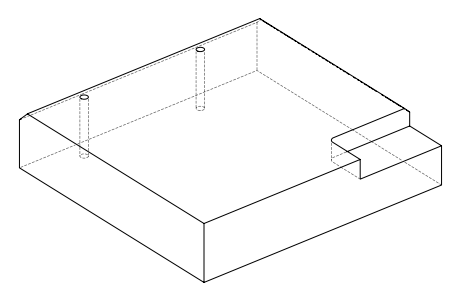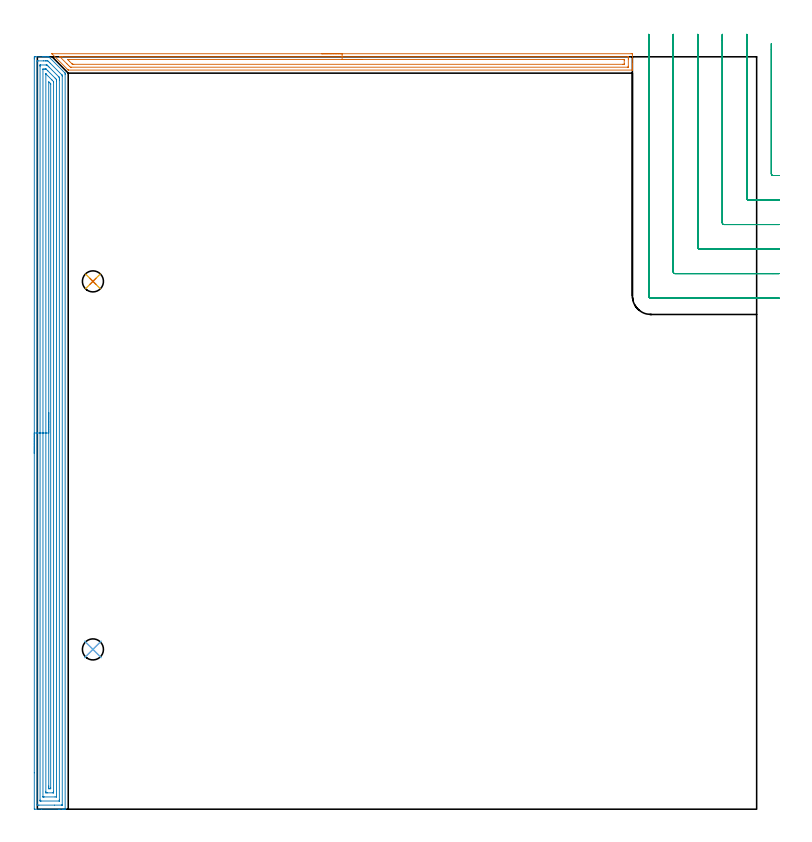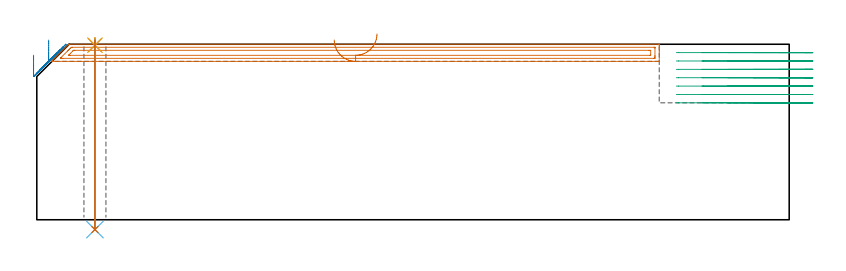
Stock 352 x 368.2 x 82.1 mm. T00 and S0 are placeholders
(PLAN: 7 operations, 3 tool changes, 37.7 min)
(1 AREA_MILL | FG_CHAMFER_SURFACE | UGT0205_001 | 6.95 min | 9417 mm3)
(2 AREA_MILL_1 | FG_CHAMFER_SURFACE_1 | UGT0205_001 | 17.8 min | 41638 mm3)
(3 MILL_CORNER_NOTCH_RECTANGULAR | CORNER_NOTCH_RECTANGULAR | UGT0201_008 | Follow Part, ap 4, ae 75% | 12.22 min | 209446 mm3)
(4 SPOT_DRILL | STEP1HOLE | NXT0321_9005460120000 | 0.03 min | 3 mm3)
(5 SPOT_DRILL_1 | STEP1HOLE_1 | NXT0321_9005460120000 | 0.03 min | 1 mm3)
(6 DRILL_THROUGH_HOLE_INTO_CENTER | STEP1HOLE | UGT0301_498 | 0.36 min | 6828 mm3)
(7 DRILL_THROUGH_HOLE_INTO_CENTER_1 | STEP1HOLE_1 | UGT0301_498 | 0.36 min | 6795 mm3)
(TOOL UGT0205_001 | Chamfer Mill 20 x 3 x 45 deg. | D20 FL50 Z2)
(TOOL UGT0201_008 | End Mill 16 mm | D16 FL32 Z4)
(TOOL NXT0321_9005460120000 | NC Spot Drill, 142deg, 12mm, Carbide, Uncoated | D12 PA142 FL30 Z2)
(TOOL UGT0301_498 | Carbide Drill 10.3 mm | D10.3 PA118 FL87 Z2)
(OP 1 AREA_MILL)
G17 G21 G94 G90
T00 M6
G54
G17 G0 G90 X139.15 Y369.7 S1061 M3
G43 Z92.1 H0
Z84.1
G94 G1 X139.188 Z83.228 F250.
X139.302 Z82.364
X139.491 Z81.512
X139.753 Z80.68
X140.087 Z79.874
X140.49 Z79.1
X140.959 Z78.364
X141.49 Z77.672
X142.079 Z77.029
X142.722 Z76.44
X143.414 Z75.908
X144.15 Z75.44
X144.924 Z75.037
X145.73 Z74.703
X146.562 Z74.441
X147.414 Z74.252
X148.278 Z74.138
X149.15 Z74.1
X290.595
X291.175 Y369.699 Z74.099
X291.198 Y369.697 Z74.101
X291.2 Y369.662 Z74.135
Y364.817 Z78.977
Y364.248 Z79.549
Y363.935 Z79.861
Y363.365 Z80.431
Y363.052 Z80.743
Y362.425 Z81.375
Y362.033 Z81.766
Y361.71 Z82.081
X291.193 Y361.702 Z82.088
X291.042 Y361.7 Z82.1
X15.29
X15.104 Y361.704 Z82.089
X15.091 Y361.712 Z82.081
X14.861 Y361.939 Z81.861
X14.844 Y361.956 Z81.844
X7.259 Y369.542 Z74.256
X7.136 Y369.672 Z74.126
X7.115 Y369.697 Z74.102
X7.259 Y369.7 Z74.1
X149.15
Y368.286 Z75.514
X288.81 Y368.285 Z75.515
X288.875
X289.186 Y368.279 Z75.521
X289.191 Y368.179 Z75.621
X289.198 Y367.965 Z75.835
X289.2 Y367.465 Z76.335
Y367.08 Z76.72
X289.199 Y363.551 Z80.249
X289.191 Y363.164 Z80.636
X289.189 Y363.12 Z80.68
X289.172 Y363.119 Z80.681
X289.121 Y363.116 Z80.684
X289.018 Y363.115 Z80.685
X288.81 Y363.114 Z80.686
X16.565 Y363.115 Z80.685
X16.156 Y363.121 Z80.679
X15.736 Y363.521 Z80.279
X15.317 Y363.935 Z79.865
X14.844 Y364.406 Z79.394
X14.432 Y364.817 Z78.983
X11.274 Y367.977 Z75.823
X11.074 Y368.183 Z75.617
X10.99 Y368.272 Z75.528
X11.274 Y368.283 Z75.517
X11.339 Y368.284 Z75.516
X12.167 Y368.286 Z75.514
X149.15
Y366.872 Z76.928
X286.734 Y366.871 Z76.929
X287.026 Y366.87 Z76.93
X287.123 Y366.868 Z76.932
X287.19 Y366.863 Z76.937
X287.195 Y366.755 Z77.045
X287.199 Y366.583 Z77.217
Y364.645 Z79.155
X287.196 Y364.588 Z79.212
X287.19 Y364.546 Z79.254
X287.169 Y364.535 Z79.265
X287.026 Y364.533 Z79.267
X286.425 Y364.529 Z79.271
X17.813
X17.521 Y364.531 Z79.269
X17.23 Y364.535 Z79.265
X17.165 Y364.546 Z79.254
X17.124 Y364.581 Z79.219
X17.041 Y364.659 Z79.141
X16.882 Y364.817 Z78.983
X15.736 Y365.963 Z77.837
X15.117 Y366.583 Z77.217
X14.844 Y366.858 Z76.942
X14.842 Y366.868 Z76.932
X14.844 Y366.869 Z76.931
X15.445 Y366.871 Z76.929
X15.736 Y366.872 Z76.928
X149.15
X150.022 Z76.966
X150.887 Z77.08
X151.738 Z77.269
X152.57 Z77.531
X153.376 Z77.865
X154.15 Z78.268
X154.886 Z78.737
X155.578 Z79.268
X156.221 Z79.857
X156.81 Z80.501
X157.342 Z81.193
X157.81 Z81.928
X158.213 Z82.702
X158.547 Z83.508
X158.809 Z84.34
X158.998 Z85.192
X159.112 Z86.057
X159.15 Z86.928
G0 Z92.1
M5
M2
(OP 2 AREA_MILL_1)
G17 G21 G94 G90
T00 M6
G54
G17 G0 G90 X-1.5 Y174.1 S1061 M3
G43 Z92.1 H0
Z77.
G94 G1 Y174.138 Z76.128 F250.
Y174.252 Z75.263
Y174.441 Z74.412
Y174.703 Z73.58
Y175.037 Z72.774
Y175.44 Z72.
Y175.908 Z71.264
Y176.44 Z70.572
Y177.029 Z69.929
Y177.672 Z69.34
Y178.364 Z68.808
Y179.1 Z68.34
Y179.874 Z67.937
Y180.68 Z67.603
Y181.512 Z67.341
Y182.364 Z67.152
Y183.228 Z67.038
Y184.1 Z67.
Y367.182
X-1.499 Y367.588 Z67.001
X-1.495 Y368.069 Z67.003
X-1.491 Y368.191 Z67.006
X-1.019 Y368.2 Z67.478
X2.516 Z71.01
X3.073 Z71.569
X3.399 Z71.895
X3.956 Z72.452
X4.283 Z72.778
X5.118 Z73.617
X5.166 Z73.665
X5.585 Y368.199 Z74.084
X5.602 Y368.196 Z74.102
X5.634 Y368.166 Z74.133
X6.05 Y367.752 Z74.547
X13.564 Y360.236 Z82.063
X13.597 Y360.204 Z82.087
X13.6 Y359.552 Z82.1
Y0.165
X13.597 Y0.009 Z82.088
X13.586 Y0.007 Z82.077
X13.244 Y0. Z81.743
X12.889 Z81.388
X12.235 Z80.73
X11.025 Z79.522
X10.468 Z78.962
X2.103 Z70.6
X-1.239 Z67.258
X-1.298 Y0.001 Z67.199
X-1.492 Y0.01 Z67.006
X-1.499 Y0.204 Z66.999
X-1.5 Y17.814 Z67.
Y184.1
X-0.086 Z68.414
X-0.085 Y366.013 Z68.415
X-0.084 Y366.119 Z68.416
X-0.081 Y366.17 Z68.419
X-0.08 Y366.188 Z68.42
X-0.038 Y366.19 Z68.462
X0.357 Y366.198 Z68.857
X3.006 Y366.2 Z71.506
X3.89 Z72.39
X4.283 Y366.198 Z72.783
X4.781 Y366.192 Z73.281
X5.166 Y366.174 Z73.666
X5.545 Y365.803 Z74.045
X6.05 Y365.3 Z74.55
X6.441 Y364.91 Z74.941
X11.949 Y359.4 Z80.449
X12.069 Y359.276 Z80.569
X12.148 Y359.191 Z80.648
X12.179 Y359.152 Z80.679
X12.186 Y358.66 Z80.686
X12.185 Y2.187 Z80.685
X12.184 Y2.081 Z80.684
X12.181 Y2.03 Z80.681
X12.18 Y2.012 Z80.68
X12.137 Y2.01 Z80.637
X11.743 Y2.002 Z80.243
X8.431 Y2. Z76.931
X0.748 Z69.248
X0.257 Y2.002 Z68.757
X0.029 Y2.007 Z68.529
X-0.079 Y2.011 Z68.421
X-0.085 Y2.347 Z68.415
Y2.397
X-0.086 Y184.1 Z68.414
X1.328 Z69.828
X1.329 Y363.431 Z69.829
X1.331 Y364.017 Z69.831
X1.333 Y364.169 Z69.833
X1.335 Y364.183 Z69.835
X1.344 Y364.19 Z69.844
X1.391 Y364.195 Z69.891
X1.452 Y364.199 Z69.952
X4.283 Z72.783
X4.464 Y364.198 Z72.964
X4.585 Y364.194 Z73.085
X4.68 Y364.19 Z73.18
X4.729 Y364.16 Z73.229
X4.88 Y364.017 Z73.38
X5.166 Y363.734 Z73.666
X5.777 Y363.124 Z74.277
X10.468 Y358.433 Z78.968
X10.632 Y358.266 Z79.132
X10.714 Y358.18 Z79.214
X10.753 Y358.136 Z79.253
X10.765 Y358.111 Z79.265
X10.766 Y358.073 Z79.266
X10.77 Y357.767 Z79.27
X10.771 Y357.46 Z79.271
X10.772 Y356.874 Z79.272
X10.771 Y4.769 Z79.271
X10.769 Y4.183 Z79.269
X10.767 Y4.031 Z79.267
X10.765 Y4.017 Z79.265
X10.756 Y4.01 Z79.256
X10.709 Y4.005 Z79.209
X10.648 Y4.001 Z79.148
X1.813 Y4. Z70.313
X1.632 Y4.002 Z70.132
X1.451 Y4.006 Z69.951
X1.337 Y4.01 Z69.837
X1.333 Y4.081 Z69.833
X1.331 Y4.183 Z69.831
X1.329 Y4.489 Z69.829
X1.328 Y184.1 Z69.828
X2.743 Z71.243
Y362.001
X2.744 Y362.096 Z71.244
X2.747 Y362.154 Z71.247
X2.749 Y362.181 Z71.249
X2.761 Y362.19 Z71.261
X3.43 Y362.2 Z71.93
X3.856 Z72.356
X4.07 Y362.199 Z72.57
X4.176 Y362.196 Z72.676
X4.229 Y362.191 Z72.729
X4.254 Y362.186 Z72.754
X4.283 Y362.16 Z72.783
X5.113 Y361.338 Z73.613
X8.701 Y357.751 Z77.201
X9.134 Y357.31 Z77.634
X9.35 Y357.09 Z77.85
X9.352 Y356.874 Z77.852
X9.357 Y356.211 Z77.857
Y6.199
X9.356 Y6.104 Z77.856
X9.353 Y6.046 Z77.853
X9.351 Y6.019 Z77.851
X9.339 Y6.01 Z77.839
X8.67 Y6. Z77.17
X3.368 Z71.868
X2.966 Y6.005 Z71.466
X2.766 Y6.01 Z71.266
X2.749 Y6.012 Z71.249
X2.747 Y6.027 Z71.247
X2.744 Y6.063 Z71.244
X2.743 Y6.115 Z71.243
Y184.1
X4.157 Z72.657
Y359.552
X4.158 Y359.678 Z72.658
X4.162 Y359.806 Z72.662
X4.163 Y359.825 Z72.663
X4.182 Y359.811 Z72.682
X4.227 Y359.772 Z72.727
X4.283 Y359.718 Z72.783
X7.128 Y356.874 Z75.628
X7.817 Y356.18 Z76.317
X7.915 Y356.077 Z76.415
X7.936 Y356.052 Z76.436
X7.939 Y356.023 Z76.439
X7.941 Y355.981 Z76.441
X7.943 Y355.854 Z76.443
Y8.521
X7.941 Y8.393 Z76.441
X7.936 Y8.139 Z76.436
X7.931 Y8.009 Z76.431
X7.897 Y8.007 Z76.397
X7.817 Y8.003 Z76.317
X7.574 Y8.001 Z76.074
X4.923 Y8. Z73.423
X4.283 Y8.004 Z72.783
X4.192 Y8.007 Z72.692
X4.171 Y8.009 Z72.671
X4.164 Y8.097 Z72.664
X4.16 Y8.266 Z72.66
X4.158 Y8.52 Z72.658
X4.157 Y184.1 Z72.657
X5.571 Z74.071
Y355.981
X6.05 Y355.501 Z74.55
X6.459 Y355.088 Z74.959
X6.518 Y355.023 Z75.018
X6.522 Y354.966 Z75.022
X6.525 Y354.846 Z75.025
X6.528 Y354.605 Z75.028
Y10.433
X6.527 Y10.191 Z75.027
X6.524 Y10.071 Z75.024
X6.522 Y10.019 Z75.022
X6.47 Y10.008 Z74.97
X6.05 Y10.004 Z74.55
X5.592 Z74.092
X5.579 Y10.01 Z74.079
X5.576 Y10.019 Z74.076
X5.573 Y10.433 Z74.073
X5.571 Y10.917 Z74.071
Y11.326
Y184.1
Y184.972 Z74.109
Y185.836 Z74.223
Y186.688 Z74.412
Y187.52 Z74.674
Y188.326 Z75.008
Y189.1 Z75.411
Y189.836 Z75.88
Y190.528 Z76.411
Y191.171 Z77.
Y191.76 Z77.643
Y192.292 Z78.335
Y192.76 Z79.071
Y193.163 Z79.845
Y193.497 Z80.651
Y193.759 Z81.483
Y193.948 Z82.335
Y194.062 Z83.2
Y194.1 Z84.071
G0 Z92.1
M5
M2
(OP 3 MILL_CORNER_NOTCH_RECTANGULAR)
G17 G21 G94 G90
T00 M6
G54
G17 G0 G90 X359.2 Y374.687 S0 M3
G43 Z92.1 H0
Z78.186
G94 G1 Y371.687 F250.
Y310.894 F500.
G3 X360. Y310.1 R0.8
G1 X363. F250.
G0 Z92.1
X347.2 Y379.2
Z78.186
G1 Y376.2
Y298.895 F500.
G3 X347.995 Y298.1 R0.8
G1 X360.
X363. F250.
G0 Z92.1
X335.2 Y379.2
Z78.186
G1 Y376.2
Y286.895 F500.
G3 X335.995 Y286.1 R0.8
G1 X360.
X363. F250.
G0 Z92.1
X323.2 Y379.2
Z78.186
G1 Y376.2
Y274.896 F500.
G3 X323.996 Y274.1 R0.8
G1 X360.
X363. F250.
G0 Z92.1
X311.2 Y379.2
Z78.186
G1 Y376.2
Y262.896 F500.
G3 X311.996 Y262.1 R0.8
G1 X360.
X363. F250.
G0 Z92.1
X299.2 Y379.2
Z78.186
G1 Y376.2
Y251.2 F500.
G3 X300.3 Y250.1 R1.1
G1 X360.
X363. F250.
G0 Z92.1
X359.2 Y374.687
Z74.271
G1 Y371.687
Y310.894 F500.
G3 X360. Y310.1 R0.8
G1 X363. F250.
G0 Z92.1
X347.2 Y379.2
Z74.271
G1 Y376.2
Y298.895 F500.
G3 X347.995 Y298.1 R0.8
G1 X360.
X363. F250.
G0 Z92.1
X335.2 Y379.2
Z74.271
G1 Y376.2
Y286.895 F500.
G3 X335.995 Y286.1 R0.8
G1 X360.
X363. F250.
G0 Z92.1
X323.2 Y379.2
Z74.271
G1 Y376.2
Y274.896 F500.
G3 X323.996 Y274.1 R0.8
G1 X360.
X363. F250.
G0 Z92.1
X311.2 Y379.2
Z74.271
G1 Y376.2
Y262.896 F500.
G3 X311.996 Y262.1 R0.8
G1 X360.
X363. F250.
G0 Z92.1
X299.2 Y379.2
Z74.271
G1 Y376.2
Y251.2 F500.
G3 X300.3 Y250.1 R1.1
G1 X360.
X363. F250.
G0 Z92.1
X359.2 Y374.687
Z70.357
G1 Y371.687
Y310.894 F500.
G3 X360. Y310.1 R0.8
G1 X363. F250.
G0 Z92.1
X347.2 Y379.2
Z70.357
G1 Y376.2
Y298.895 F500.
G3 X347.995 Y298.1 R0.8
G1 X360.
X363. F250.
G0 Z92.1
X335.2 Y379.2
Z70.357
G1 Y376.2
Y286.895 F500.
G3 X335.995 Y286.1 R0.8
G1 X360.
X363. F250.
G0 Z92.1
X323.2 Y379.2
Z70.357
G1 Y376.2
Y274.896 F500.
G3 X323.996 Y274.1 R0.8
G1 X360.
X363. F250.
G0 Z92.1
X311.2 Y379.2
Z70.357
G1 Y376.2
Y262.896 F500.
G3 X311.996 Y262.1 R0.8
G1 X360.
X363. F250.
G0 Z92.1
X299.2 Y379.2
Z70.357
G1 Y376.2
Y251.2 F500.
G3 X300.3 Y250.1 R1.1
G1 X360.
X363. F250.
G0 Z92.1
X359.2 Y374.687
Z66.443
G1 Y371.687
Y310.894 F500.
G3 X360. Y310.1 R0.8
G1 X363. F250.
G0 Z92.1
X347.2 Y379.2
Z66.443
G1 Y376.2
Y298.895 F500.
G3 X347.995 Y298.1 R0.8
G1 X360.
X363. F250.
G0 Z92.1
X335.2 Y379.2
Z66.443
G1 Y376.2
Y286.895 F500.
G3 X335.995 Y286.1 R0.8
G1 X360.
X363. F250.
G0 Z92.1
X323.2 Y379.2
Z66.443
G1 Y376.2
Y274.896 F500.
G3 X323.996 Y274.1 R0.8
G1 X360.
X363. F250.
G0 Z92.1
X311.2 Y379.2
Z66.443
G1 Y376.2
Y262.896 F500.
G3 X311.996 Y262.1 R0.8
G1 X360.
X363. F250.
G0 Z92.1
X299.2 Y379.2
Z66.443
G1 Y376.2
Y251.2 F500.
G3 X300.3 Y250.1 R1.1
G1 X360.
X363. F250.
G0 Z92.1
X359.2 Y374.687
Z62.529
G1 Y371.687
Y310.894 F500.
G3 X360. Y310.1 R0.8
G1 X363. F250.
G0 Z92.1
X347.2 Y379.2
Z62.529
G1 Y376.2
Y298.895 F500.
G3 X347.995 Y298.1 R0.8
G1 X360.
X363. F250.
G0 Z92.1
X335.2 Y379.2
Z62.529
G1 Y376.2
Y286.895 F500.
G3 X335.995 Y286.1 R0.8
G1 X360.
X363. F250.
G0 Z92.1
X323.2 Y379.2
Z62.529
G1 Y376.2
Y274.896 F500.
G3 X323.996 Y274.1 R0.8
G1 X360.
X363. F250.
G0 Z92.1
X311.2 Y379.2
Z62.529
G1 Y376.2
Y262.896 F500.
G3 X311.996 Y262.1 R0.8
G1 X360.
X363. F250.
G0 Z92.1
X299.2 Y379.2
Z62.529
G1 Y376.2
Y251.2 F500.
G3 X300.3 Y250.1 R1.1
G1 X360.
X363. F250.
G0 Z92.1
X359.2 Y374.687
Z58.614
G1 Y371.687
Y310.894 F500.
G3 X360. Y310.1 R0.8
G1 X363. F250.
G0 Z92.1
X347.2 Y379.2
Z58.614
G1 Y376.2
Y298.895 F500.
G3 X347.995 Y298.1 R0.8
G1 X360.
X363. F250.
G0 Z92.1
X335.2 Y379.2
Z58.614
G1 Y376.2
Y286.895 F500.
G3 X335.995 Y286.1 R0.8
G1 X360.
X363. F250.
G0 Z92.1
X323.2 Y379.2
Z58.614
G1 Y376.2
Y274.896 F500.
G3 X323.996 Y274.1 R0.8
G1 X360.
X363. F250.
G0 Z92.1
X311.2 Y379.2
Z58.614
G1 Y376.2
Y262.896 F500.
G3 X311.996 Y262.1 R0.8
G1 X360.
X363. F250.
G0 Z92.1
X299.2 Y379.2
Z58.614
G1 Y376.2
Y251.2 F500.
G3 X300.3 Y250.1 R1.1
G1 X360.
X363. F250.
G0 Z92.1
X359.2 Y374.687
Z54.7
G1 Y371.687
Y310.894 F500.
G3 X360. Y310.1 R0.8
G1 X363. F250.
G0 Z92.1
X347.2 Y379.2
Z54.7
G1 Y376.2
Y298.895 F500.
G3 X347.995 Y298.1 R0.8
G1 X360.
X363. F250.
G0 Z92.1
X335.2 Y379.2
Z54.7
G1 Y376.2
Y286.895 F500.
G3 X335.995 Y286.1 R0.8
G1 X360.
X363. F250.
G0 Z92.1
X323.2 Y379.2
Z54.7
G1 Y376.2
Y274.896 F500.
G3 X323.996 Y274.1 R0.8
G1 X360.
X363. F250.
G0 Z92.1
X311.2 Y379.2
Z54.7
G1 Y376.2
Y262.896 F500.
G3 X311.996 Y262.1 R0.8
G1 X360.
X363. F250.
G0 Z92.1
X299.2 Y379.2
Z54.7
G1 Y376.2
Y251.2 F500.
G3 X300.3 Y250.1 R1.1
G1 X360.
X363. F250.
G0 Z92.1
M5
M2
(OP 4 SPOT_DRILL)
G17 G21 G94 G90
T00 M6
G54
G17 G0 G90 X27.2 Y78.2 S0 M3
G43 Z92.1 H0
G94 G81 G98 Z81.657 F250. R85.1
G80
M5
M2
(OP 5 SPOT_DRILL_1)
G17 G21 G94 G90
T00 M6
G54
G17 G0 G90 X27.2 Y258.3 S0 M3
G43 Z92.1 H0
G94 G81 G98 Z81.657 F250. R85.1
G80
M5
M2
(OP 6 DRILL_THROUGH_HOLE_INTO_CENTER)
G17 G21 G94 G90
T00 M6
G54
G17 G0 G90 X27.2 Y78.2 S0 M3
G43 Z92.1 H0
G94 G73 G98 Z-4.594 F250. Q9.633 R84.1
G80
M5
M2
(OP 7 DRILL_THROUGH_HOLE_INTO_CENTER_1)
G17 G21 G94 G90
T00 M6
G54
G17 G0 G90 X27.2 Y258.3 S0 M3
G43 Z92.1 H0
G94 G73 G98 Z-4.594 F250. Q9.633 R84.1
G80
M5
M2
